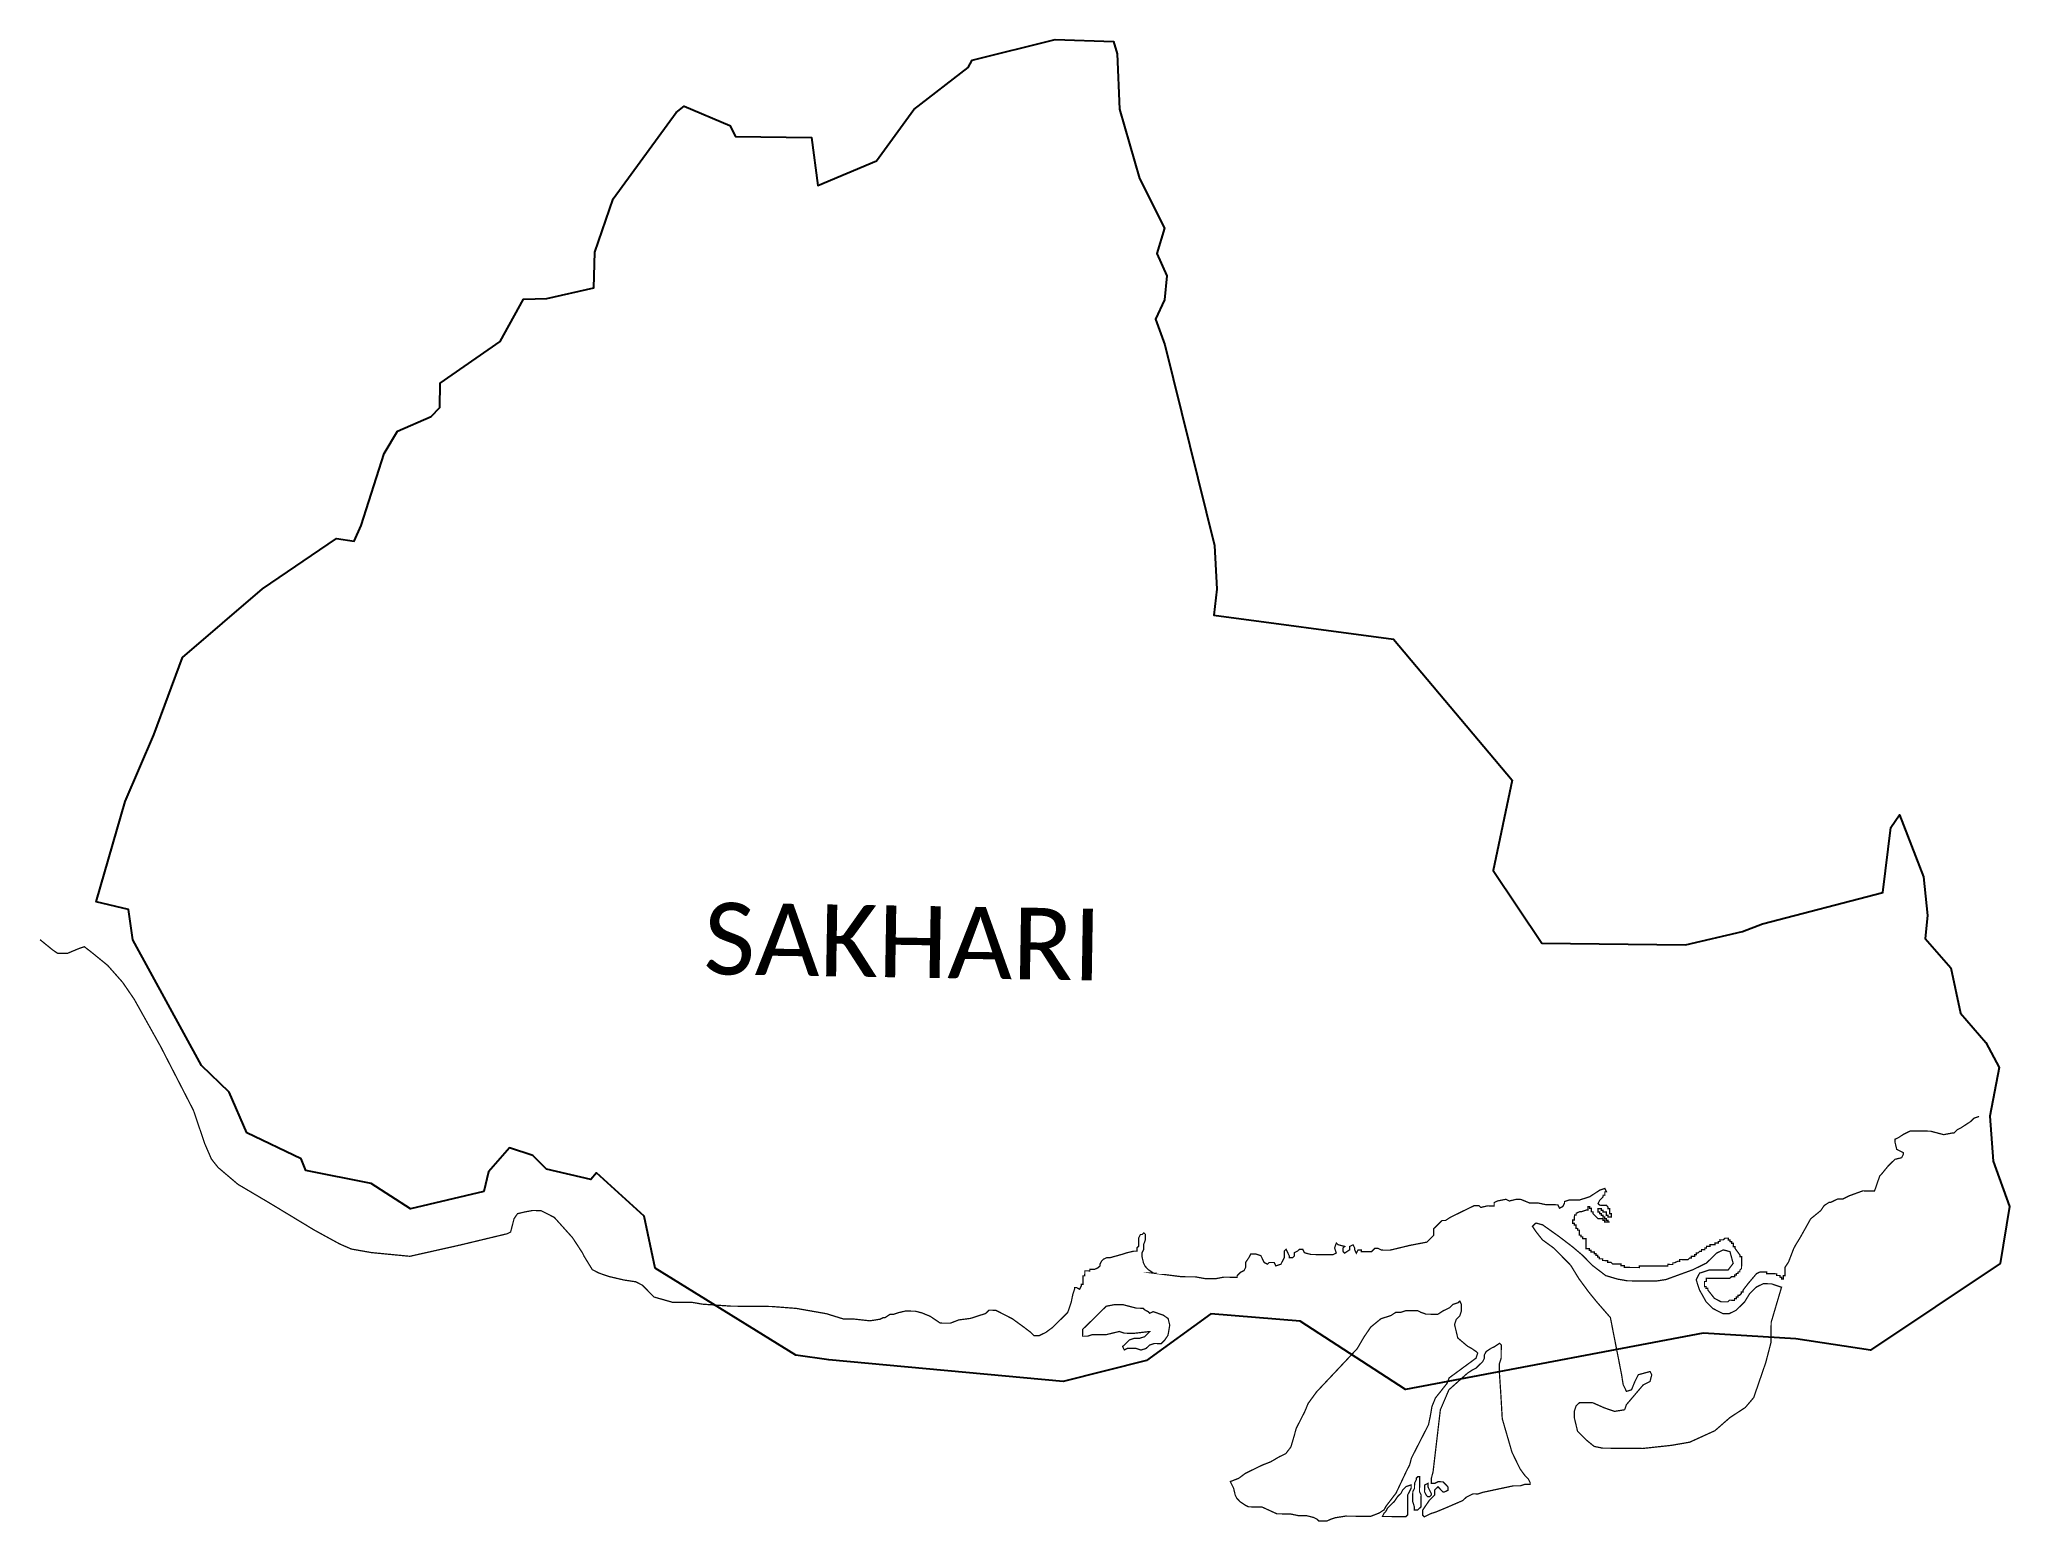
# Model space of a CAD drawing. Header units: metres. Extents: x 291746 to 296460, y 1983189 to 1986737.
import ezdxf

# ---------------------------------------------------------------- set-up
doc = ezdxf.new("R2010")
doc.units = ezdxf.units.M
for name, color, linetype in [('LOW TIDE LINE', 5, 'Continuous'), ('village', 3, 'Continuous'), ('VILLAGE NAME', 250, 'Continuous')]:
    doc.layers.add(name, color=color, linetype=linetype)
doc.styles.get("Standard").update_dxf_attribs({"font": 'calibri.ttf'})

msp = doc.modelspace()

# ---------------------------------------------------------------- linework, layer by layer
at = {"layer": 'LOW TIDE LINE', "lineweight": 18}
msp.add_lwpolyline([(291747.7, 1984582.2, 3.01, 3.01, 0), (291777.5, 1984557.9, 3.01, 3.01, 0), (291789.5, 1984549.7, 3.01, 3.01, 0), (291813.5, 1984549.5, 3.01, 3.01, 0), (291841.7, 1984561.3, 3.01, 3.01, 0), (291853.8, 1984565.2, 3.01, 3.01, 0), (291869.7, 1984553, 3.01, 3.01, 0), (291909.5, 1984520.6, 3.01, 3.01, 0), (291945.2, 1984480.2, 3.01, 3.01, 0), (291972.9, 1984439.8, 3.01, 3.01, 0), (292036, 1984327, 3.01, 3.01, 0), (292114.7, 1984173.9, 3.01, 3.01, 0), (292142, 1984093.5, 3.01, 3.01, 0), (292157.7, 1984057.3, 3.01, 3.01, 0), (292173.6, 1984037.1, 3.01, 3.01, 0), (292221.3, 1983996.6, 3.01, 3.01, 0), (292297.1, 1983951.8, 3.01, 3.01, 0), (292404.7, 1983886.7, 3.01, 3.01, 0), (292464.5, 1983854, 3.01, 3.01, 0), (292492.5, 1983841.8, 3.01, 3.01, 0), (292540.5, 1983833.3, 3.01, 3.01, 0), (292632.6, 1983824.4, 3.01, 3.01, 0), (292753.1, 1983851.4, 3.01, 3.01, 0), (292865.6, 1983878.4, 3.01, 3.01, 0), (292873.6, 1983882.4, 3.01, 3.01, 0), (292877.8, 1983898.4, 3.01, 3.01, 0), (292881.9, 1983914.4, 3.01, 3.01, 0), (292890.1, 1983926.3, 3.01, 3.01, 0), (292906.1, 1983930.2, 3.01, 3.01, 0), (292926.2, 1983934, 3.01, 3.01, 0), (292946.2, 1983933.8, 3.01, 3.01, 0), (292978.2, 1983917.5, 3.01, 3.01, 0), (293021.8, 1983869, 3.01, 3.01, 0), (293045.5, 1983832.7, 3.01, 3.01, 0), (293049.4, 1983824.6, 3.01, 3.01, 0), (293069.2, 1983792.4, 3.01, 3.01, 0), (293085.2, 1983784.2, 3.01, 3.01, 0), (293109.1, 1983776, 3.01, 3.01, 0), (293145.1, 1983767.6, 3.01, 3.01, 0), (293173.1, 1983763.4, 3.01, 3.01, 0), (293189.1, 1983755.2, 3.01, 3.01, 0), (293212.9, 1983730.9, 3.01, 3.01, 0), (293216.9, 1983726.9, 3.01, 3.01, 0), (293260.9, 1983714.4, 3.01, 3.01, 0), (293309, 1983714, 3.01, 3.01, 0), (293333, 1983709.8, 3.01, 3.01, 0), (293401.1, 1983705.1, 3.01, 3.01, 0), (293497.3, 1983704.3, 3.01, 3.01, 0), (293557.3, 1983699.7, 3.01, 3.01, 0), (293629.4, 1983687, 3.01, 3.01, 0), (293669.3, 1983674.6, 3.01, 3.01, 0), (293693.4, 1983674.4, 3.01, 3.01, 0), (293733.4, 1983670, 3.01, 3.01, 0), (293757.5, 1983673.8, 3.01, 3.01, 0), (293765.6, 1983677.8, 3.01, 3.01, 0), (293769.6, 1983677.7, 3.01, 3.01, 0), (293781.7, 1983685.6, 3.01, 3.01, 0), (293789.7, 1983685.6, 3.01, 3.01, 0), (293801.8, 1983689.5, 3.01, 3.01, 0), (293817.8, 1983693.3, 3.01, 3.01, 0), (293841.9, 1983693.1, 3.01, 3.01, 0), (293857.9, 1983688.9, 3.01, 3.01, 0), (293877.8, 1983680.7, 3.01, 3.01, 0), (293901.7, 1983664.5, 3.01, 3.01, 0), (293925.8, 1983664.3, 3.01, 3.01, 0), (293945.9, 1983672.1, 3.01, 3.01, 0), (293974, 1983675.8, 3.01, 3.01, 0), (294010.2, 1983687.5, 3.01, 3.01, 0), (294018.3, 1983695.5, 3.01, 3.01, 0), (294034.3, 1983695.3, 3.01, 3.01, 0), (294050.2, 1983687.2, 3.01, 3.01, 0), (294074.2, 1983674.9, 3.01, 3.01, 0), (294102.1, 1983654.6, 3.01, 3.01, 0), (294118, 1983642.5, 3.01, 3.01, 0), (294125.9, 1983634.4, 3.01, 3.01, 0), (294137.9, 1983634.3, 3.01, 3.01, 0), (294154, 1983642.1, 3.01, 3.01, 0), (294170.2, 1983654, 3.01, 3.01, 0), (294206.6, 1983689.8, 3.01, 3.01, 0), (294214.8, 1983713.7, 3.01, 3.01, 0), (294219, 1983733.7, 3.01, 3.01, 0), (294223.1, 1983745.7, 3.01, 3.01, 0), (294223.2, 1983749.7, 3.01, 3.01, 0), (294227.2, 1983749.7, 3.01, 3.01, 0), (294235.2, 1983745.6, 3.01, 3.01, 0), (294239.2, 1983753.6, 3.01, 3.01, 0), (294239.3, 1983757.6, 3.01, 3.01, 0), (294243.3, 1983757.6, 3.01, 3.01, 0), (294243.5, 1983777.6, 3.01, 3.01, 0), (294247.5, 1983777.6, 3.01, 3.01, 0), (294247.6, 1983789.6, 3.01, 3.01, 0), (294259.6, 1983789.5, 3.01, 3.01, 0), (294259.6, 1983793.5, 3.01, 3.01, 0), (294271.7, 1983793.4, 3.01, 3.01, 0), (294279.7, 1983797.3, 3.01, 3.01, 0), (294283.8, 1983801.3, 3.01, 3.01, 0), (294283.8, 1983805.3, 3.01, 3.01, 0), (294287.9, 1983813.3, 3.01, 3.01, 0), (294291.9, 1983817.3, 3.01, 3.01, 0), (294300, 1983821.2, 3.01, 3.01, 0), (294308, 1983821.1, 3.01, 3.01, 0), (294336.1, 1983828.9, 3.01, 3.01, 0), (294348.2, 1983832.8, 3.01, 3.01, 0), (294364.3, 1983836.6, 3.01, 3.01, 0), (294372.3, 1983836.6, 3.01, 3.01, 0), (294372.3, 1983844.6, 3.01, 3.01, 0), (294376.4, 1983848.6, 3.01, 3.01, 0), (294376.6, 1983868.6, 3.01, 3.01, 0), (294380.6, 1983876.6, 3.01, 3.01, 0), (294384.7, 1983876.5, 3.01, 3.01, 0), (294388.7, 1983880.5, 3.01, 3.01, 0), (294392.7, 1983876.5, 3.01, 3.01, 0), (294392.6, 1983864.4, 3.01, 3.01, 0), (294388.4, 1983852.5, 3.01, 3.01, 0), (294388.3, 1983840.4, 3.01, 3.01, 0), (294384.3, 1983832.4, 3.01, 3.01, 0), (294384.2, 1983824.4, 3.01, 3.01, 0), (294388, 1983808.4, 3.01, 3.01, 0), (294392, 1983800.3, 3.01, 3.01, 0), (294399.9, 1983792.2, 3.01, 3.01, 0), (294411.9, 1983784.1, 3.01, 3.01, 0), (294419.9, 1983784, 3.01, 3.01, 0), (294411.9, 1983784.1, 3.01, 3.01, 0), (294479.9, 1983775.4, 3.01, 3.01, 0), (294512, 1983775.2, 3.01, 3.01, 0), (294536, 1983770.9, 3.01, 3.01, 0), (294560, 1983770.7, 3.01, 3.01, 0), (294580.1, 1983774.5, 3.01, 3.01, 0), (294612.2, 1983774.2, 3.01, 3.01, 0), (294612.2, 1983778.2, 3.01, 3.01, 0), (294620.3, 1983786.2, 3.01, 3.01, 0), (294628.4, 1983790.1, 3.01, 3.01, 0), (294632.4, 1983798.1, 3.01, 3.01, 0), (294632.6, 1983810.1, 3.01, 3.01, 0), (294640.7, 1983822.1, 3.01, 3.01, 0), (294644.8, 1983830.1, 3.01, 3.01, 0), (294656.8, 1983830, 3.01, 3.01, 0), (294668.8, 1983825.8, 3.01, 3.01, 0), (294676.6, 1983809.7, 3.01, 3.01, 0), (294684.6, 1983805.6, 3.01, 3.01, 0), (294688.7, 1983809.6, 3.01, 3.01, 0), (294700.7, 1983809.5, 3.01, 3.01, 0), (294704.6, 1983801.5, 3.01, 3.01, 0), (294716.7, 1983805.3, 3.01, 3.01, 0), (294720.8, 1983813.3, 3.01, 3.01, 0), (294724.8, 1983821.3, 3.01, 3.01, 0), (294725, 1983837.3, 3.01, 3.01, 0), (294729, 1983841.3, 3.01, 3.01, 0), (294733, 1983833.3, 3.01, 3.01, 0), (294736.9, 1983825.2, 3.01, 3.01, 0), (294736.9, 1983821.2, 3.01, 3.01, 0), (294744.9, 1983821.1, 3.01, 3.01, 0), (294748.9, 1983825.1, 3.01, 3.01, 0), (294749, 1983833.1, 3.01, 3.01, 0), (294757.1, 1983837.1, 3.01, 3.01, 0), (294761.1, 1983841, 3.01, 3.01, 0), (294769.1, 1983840.9, 3.01, 3.01, 0), (294773.1, 1983832.9, 3.01, 3.01, 0), (294789, 1983828.7, 3.01, 3.01, 0), (294841.2, 1983828.3, 3.01, 3.01, 0), (294849.2, 1983832.2, 3.01, 3.01, 0), (294845.3, 1983844.3, 3.01, 3.01, 0), (294849.4, 1983856.2, 3.01, 3.01, 0), (294853.4, 1983852.2, 3.01, 3.01, 0), (294869.4, 1983848, 3.01, 3.01, 0), (294865.3, 1983844.1, 3.01, 3.01, 0), (294865.3, 1983836.1, 3.01, 3.01, 0), (294869.2, 1983832, 3.01, 3.01, 0), (294881.3, 1983839.9, 3.01, 3.01, 0), (294881.4, 1983847.9, 3.01, 3.01, 0), (294889.5, 1983851.9, 3.01, 3.01, 0), (294893.4, 1983843.8, 3.01, 3.01, 0), (294893.4, 1983839.8, 3.01, 3.01, 0), (294897.3, 1983831.8, 3.01, 3.01, 0), (294901.4, 1983839.7, 3.01, 3.01, 0), (294909.4, 1983839.7, 3.01, 3.01, 0), (294909.4, 1983835.7, 3.01, 3.01, 0), (294933.4, 1983835.4, 3.01, 3.01, 0), (294941.5, 1983843.4, 3.01, 3.01, 0), (294949.5, 1983843.3, 3.01, 3.01, 0), (294957.5, 1983839.2, 3.01, 3.01, 0), (294977.5, 1983839, 3.01, 3.01, 0), (295025.7, 1983850.6, 3.01, 3.01, 0), (295065.9, 1983858.3, 3.01, 3.01, 0), (295082.1, 1983874.2, 3.01, 3.01, 0), (295082.2, 1983890.2, 3.01, 3.01, 0), (295094.3, 1983902.1, 3.01, 3.01, 0), (295102.4, 1983910.1, 3.01, 3.01, 0), (295110.4, 1983910, 3.01, 3.01, 0), (295122.5, 1983917.9, 3.01, 3.01, 0), (295138.7, 1983925.8, 3.01, 3.01, 0), (295162.8, 1983937.6, 3.01, 3.01, 0), (295178.9, 1983945.4, 3.01, 3.01, 0), (295190.9, 1983945.3, 3.01, 3.01, 0), (295194.9, 1983941.3, 3.01, 3.01, 0), (295211, 1983945.1, 3.01, 3.01, 0), (295227, 1983945, 3.01, 3.01, 0), (295227.1, 1983953, 3.01, 3.01, 0), (295235.1, 1983956.9, 3.01, 3.01, 0), (295255.2, 1983960.8, 3.01, 3.01, 0), (295263.2, 1983956.7, 3.01, 3.01, 0), (295279.3, 1983960.6, 3.01, 3.01, 0), (295291.3, 1983960.4, 3.01, 3.01, 0), (295311.2, 1983952.2, 3.01, 3.01, 0), (295331.3, 1983952.1, 3.01, 3.01, 0), (295351.3, 1983947.9, 3.01, 3.01, 0), (295379.3, 1983947.6, 3.01, 3.01, 0), (295383.3, 1983939.6, 3.01, 3.01, 0), (295391.3, 1983943.5, 3.01, 3.01, 0), (295395.4, 1983951.5, 3.01, 3.01, 0), (295395.4, 1983955.5, 3.01, 3.01, 0), (295407.5, 1983959.4, 3.01, 3.01, 0), (295431.6, 1983959.2, 3.01, 3.01, 0), (295455.7, 1983967, 3.01, 3.01, 0), (295467.8, 1983974.9, 3.01, 3.01, 0), (295479.9, 1983982.8, 3.01, 3.01, 0), (295491.9, 1983986.7, 3.01, 3.01, 0), (295495.9, 1983978.6, 3.01, 3.01, 0), (295491.9, 1983978.6, 3.01, 3.01, 0), (295491.8, 1983970.6, 3.01, 3.01, 0), (295487.8, 1983970.7, 3.01, 3.01, 0), (295487.7, 1983966.7, 3.01, 3.01, 0), (295479.6, 1983958.7, 3.01, 3.01, 0), (295475.6, 1983950.7, 3.01, 3.01, 0), (295479.5, 1983946.7, 3.01, 3.01, 0), (295495.6, 1983946.5, 3.01, 3.01, 0), (295499.5, 1983942.5, 3.01, 3.01, 0), (295499.5, 1983938.5, 3.01, 3.01, 0), (295503.5, 1983938.5, 3.01, 3.01, 0), (295503.4, 1983926.4, 3.01, 3.01, 0), (295507.4, 1983926.4, 3.01, 3.01, 0), (295507.3, 1983918.4, 3.01, 3.01, 0), (295499.3, 1983918.4, 3.01, 3.01, 0), (295499.4, 1983922.5, 3.01, 3.01, 0), (295495.4, 1983922.5, 3.01, 3.01, 0), (295495.4, 1983930.5, 3.01, 3.01, 0), (295487.4, 1983930.6, 3.01, 3.01, 0), (295487.4, 1983934.6, 3.01, 3.01, 0), (295483.4, 1983934.6, 3.01, 3.01, 0), (295483.5, 1983938.6, 3.01, 3.01, 0), (295475.5, 1983938.7, 3.01, 3.01, 0), (295475.4, 1983930.7, 3.01, 3.01, 0), (295479.4, 1983930.7, 3.01, 3.01, 0), (295479.4, 1983926.6, 3.01, 3.01, 0), (295483.4, 1983926.6, 3.01, 3.01, 0), (295483.3, 1983922.6, 3.01, 3.01, 0), (295487.3, 1983922.6, 3.01, 3.01, 0), (295487.3, 1983918.6, 3.01, 3.01, 0), (295491.3, 1983918.5, 3.01, 3.01, 0), (295491.3, 1983914.5, 3.01, 3.01, 0), (295495.3, 1983914.5, 3.01, 3.01, 0), (295495.2, 1983910.5, 3.01, 3.01, 0), (295499.2, 1983910.4, 3.01, 3.01, 0), (295499.2, 1983906.4, 3.01, 3.01, 0), (295503.2, 1983906.4, 3.01, 3.01, 0), (295491.2, 1983906.5, 3.01, 3.01, 0), (295491.2, 1983910.5, 3.01, 3.01, 0), (295487.2, 1983910.5, 3.01, 3.01, 0), (295487.3, 1983914.6, 3.01, 3.01, 0), (295475.2, 1983914.7, 3.01, 3.01, 0), (295463.3, 1983926.8, 3.01, 3.01, 0), (295463.4, 1983930.8, 3.01, 3.01, 0), (295459.4, 1983930.8, 3.01, 3.01, 0), (295459.4, 1983938.9, 3.01, 3.01, 0), (295455.4, 1983938.9, 3.01, 3.01, 0), (295455.5, 1983942.9, 3.01, 3.01, 0), (295451.4, 1983942.9, 3.01, 3.01, 0), (295451.4, 1983934.9, 3.01, 3.01, 0), (295447.4, 1983935, 3.01, 3.01, 0), (295435.3, 1983931.1, 3.01, 3.01, 0), (295431.3, 1983931.1, 3.01, 3.01, 0), (295423.2, 1983927.2, 3.01, 3.01, 0), (295423.2, 1983923.2, 3.01, 3.01, 0), (295419.2, 1983923.2, 3.01, 3.01, 0), (295419.1, 1983911.2, 3.01, 3.01, 0), (295415.1, 1983911.2, 3.01, 3.01, 0), (295415, 1983903.2, 3.01, 3.01, 0), (295419, 1983903.1, 3.01, 3.01, 0), (295419, 1983899.1, 3.01, 3.01, 0), (295423, 1983899.1, 3.01, 3.01, 0), (295422.9, 1983891.1, 3.01, 3.01, 0), (295426.9, 1983891, 3.01, 3.01, 0), (295426.9, 1983887, 3.01, 3.01, 0), (295430.9, 1983887, 3.01, 3.01, 0), (295430.8, 1983875, 3.01, 3.01, 0), (295434.8, 1983874.9, 3.01, 3.01, 0), (295434.8, 1983870.9, 3.01, 3.01, 0), (295438.8, 1983870.9, 3.01, 3.01, 0), (295438.7, 1983866.9, 3.01, 3.01, 0), (295446.7, 1983866.8, 3.01, 3.01, 0), (295446.5, 1983842.8, 3.01, 3.01, 0), (295454.5, 1983842.7, 3.01, 3.01, 0), (295454.5, 1983838.7, 3.01, 3.01, 0), (295458.5, 1983838.6, 3.01, 3.01, 0), (295458.5, 1983834.6, 3.01, 3.01, 0), (295466.5, 1983834.6, 3.01, 3.01, 0), (295466.5, 1983830.6, 3.01, 3.01, 0), (295470.5, 1983830.5, 3.01, 3.01, 0), (295470.4, 1983826.5, 3.01, 3.01, 0), (295474.4, 1983826.5, 3.01, 3.01, 0), (295474.4, 1983822.5, 3.01, 3.01, 0), (295478.4, 1983822.4, 3.01, 3.01, 0), (295478.4, 1983818.4, 3.01, 3.01, 0), (295486.4, 1983818.3, 3.01, 3.01, 0), (295486.3, 1983814.3, 3.01, 3.01, 0), (295498.4, 1983814.2, 3.01, 3.01, 0), (295498.3, 1983810.2, 3.01, 3.01, 0), (295506.3, 1983810.1, 3.01, 3.01, 0), (295510.3, 1983806.1, 3.01, 3.01, 0), (295530.4, 1983805.9, 3.01, 3.01, 0), (295530.3, 1983801.9, 3.01, 3.01, 0), (295538.3, 1983801.8, 3.01, 3.01, 0), (295538.3, 1983797.8, 3.01, 3.01, 0), (295574.4, 1983797.5, 3.01, 3.01, 0), (295574.4, 1983801.5, 3.01, 3.01, 0), (295642.5, 1983800.9, 3.01, 3.01, 0), (295642.6, 1983804.9, 3.01, 3.01, 0), (295654.6, 1983804.8, 3.01, 3.01, 0), (295654.6, 1983808.8, 3.01, 3.01, 0), (295658.6, 1983808.8, 3.01, 3.01, 0), (295666.7, 1983812.7, 3.01, 3.01, 0), (295670.7, 1983812.6, 3.01, 3.01, 0), (295670.7, 1983816.7, 3.01, 3.01, 0), (295690.8, 1983816.5, 3.01, 3.01, 0), (295694.8, 1983820.4, 3.01, 3.01, 0), (295698.8, 1983820.4, 3.01, 3.01, 0), (295698.9, 1983824.4, 3.01, 3.01, 0), (295706.9, 1983824.3, 3.01, 3.01, 0), (295706.9, 1983828.4, 3.01, 3.01, 0), (295710.9, 1983828.3, 3.01, 3.01, 0), (295711, 1983832.3, 3.01, 3.01, 0), (295715, 1983832.3, 3.01, 3.01, 0), (295719, 1983836.3, 3.01, 3.01, 0), (295723, 1983836.2, 3.01, 3.01, 0), (295723.1, 1983840.2, 3.01, 3.01, 0), (295731.1, 1983840.2, 3.01, 3.01, 0), (295731.1, 1983844.2, 3.01, 3.01, 0), (295735.1, 1983844.1, 3.01, 3.01, 0), (295735.2, 1983848.1, 3.01, 3.01, 0), (295743.2, 1983848.1, 3.01, 3.01, 0), (295743.2, 1983852.1, 3.01, 3.01, 0), (295755.2, 1983852, 3.01, 3.01, 0), (295755.3, 1983856, 3.01, 3.01, 0), (295763.3, 1983855.9, 3.01, 3.01, 0), (295763.3, 1983859.9, 3.01, 3.01, 0), (295767.3, 1983859.9, 3.01, 3.01, 0), (295767.4, 1983863.9, 3.01, 3.01, 0), (295775.4, 1983863.8, 3.01, 3.01, 0), (295779.4, 1983867.8, 3.01, 3.01, 0), (295787.4, 1983867.7, 3.01, 3.01, 0), (295787.4, 1983863.7, 3.01, 3.01, 0), (295791.4, 1983863.7, 3.01, 3.01, 0), (295791.4, 1983859.7, 3.01, 3.01, 0), (295795.4, 1983859.6, 3.01, 3.01, 0), (295795.4, 1983855.6, 3.01, 3.01, 0), (295799.4, 1983855.6, 3.01, 3.01, 0), (295799.3, 1983847.6, 3.01, 3.01, 0), (295803.3, 1983847.5, 3.01, 3.01, 0), (295803.3, 1983843.5, 3.01, 3.01, 0), (295815.1, 1983827.4, 3.01, 3.01, 0), (295815.1, 1983823.4, 3.01, 3.01, 0), (295819.1, 1983823.3, 3.01, 3.01, 0), (295818.9, 1983795.3, 3.01, 3.01, 0), (295814.8, 1983791.3, 3.01, 3.01, 0), (295814.8, 1983787.3, 3.01, 3.01, 0), (295810.8, 1983787.3, 3.01, 3.01, 0), (295810.7, 1983783.3, 3.01, 3.01, 0), (295806.7, 1983783.3, 3.01, 3.01, 0), (295806.7, 1983779.3, 3.01, 3.01, 0), (295802.7, 1983779.4, 3.01, 3.01, 0), (295802.6, 1983775.4, 3.01, 3.01, 0), (295794.6, 1983775.4, 3.01, 3.01, 0), (295790.6, 1983771.5, 3.01, 3.01, 0), (295734.5, 1983772, 3.01, 3.01, 0), (295734.4, 1983764, 3.01, 3.01, 0), (295730.4, 1983764, 3.01, 3.01, 0), (295730.3, 1983752, 3.01, 3.01, 0), (295734.3, 1983751.9, 3.01, 3.01, 0), (295734.2, 1983747.9, 3.01, 3.01, 0), (295738.3, 1983747.9, 3.01, 3.01, 0), (295738.2, 1983743.9, 3.01, 3.01, 0), (295754.1, 1983723.7, 3.01, 3.01, 0), (295770, 1983715.5, 3.01, 3.01, 0), (295786.1, 1983715.4, 3.01, 3.01, 0), (295790.1, 1983719.4, 3.01, 3.01, 0), (295802.1, 1983719.2, 3.01, 3.01, 0), (295802.2, 1983723.3, 3.01, 3.01, 0), (295806.2, 1983723.2, 3.01, 3.01, 0), (295806.2, 1983727.2, 3.01, 3.01, 0), (295810.2, 1983727.2, 3.01, 3.01, 0), (295810.2, 1983731.2, 3.01, 3.01, 0), (295814.3, 1983731.2, 3.01, 3.01, 0), (295818.3, 1983735.1, 3.01, 3.01, 0), (295818.3, 1983739.1, 3.01, 3.01, 0), (295822.3, 1983739.1, 3.01, 3.01, 0), (295822.4, 1983743.1, 3.01, 3.01, 0), (295834.6, 1983759, 3.01, 3.01, 0), (295854.8, 1983782.9, 3.01, 3.01, 0), (295862.9, 1983786.8, 3.01, 3.01, 0), (295878.9, 1983786.7, 3.01, 3.01, 0), (295878.9, 1983782.7, 3.01, 3.01, 0), (295902.9, 1983782.5, 3.01, 3.01, 0), (295902.9, 1983778.5, 3.01, 3.01, 0), (295910.9, 1983778.4, 3.01, 3.01, 0), (295910.8, 1983774.4, 3.01, 3.01, 0), (295914.9, 1983774.3, 3.01, 3.01, 0), (295914.8, 1983770.3, 3.01, 3.01, 0), (295918.8, 1983770.3, 3.01, 3.01, 0), (295918.9, 1983778.3, 3.01, 3.01, 0), (295922.9, 1983778.3, 3.01, 3.01, 0), (295923.1, 1983798.3, 3.01, 3.01, 0), (295931.2, 1983810.3, 3.01, 3.01, 0), (295943.5, 1983842.2, 3.01, 3.01, 0), (295947.6, 1983850.2, 3.01, 3.01, 0), (295959.8, 1983870.1, 3.01, 3.01, 0), (295984.3, 1983914, 3.01, 3.01, 0), (296008.5, 1983933.8, 3.01, 3.01, 0), (296016.6, 1983945.8, 3.01, 3.01, 0), (296028.7, 1983953.7, 3.01, 3.01, 0), (296032.7, 1983953.7, 3.01, 3.01, 0), (296048.8, 1983961.5, 3.01, 3.01, 0), (296060.9, 1983961.4, 3.01, 3.01, 0), (296077, 1983969.3, 3.01, 3.01, 0), (296109.1, 1983981, 3.01, 3.01, 0), (296137.2, 1983980.8, 3.01, 3.01, 0), (296149.6, 1984016.7, 3.01, 3.01, 0), (296153.6, 1984020.7, 3.01, 3.01, 0), (296169.8, 1984040.6, 3.01, 3.01, 0), (296186, 1984056.5, 3.01, 3.01, 0), (296202.1, 1984060.3, 3.01, 3.01, 0), (296206.1, 1984068.3, 3.01, 3.01, 0), (296206.2, 1984072.3, 3.01, 3.01, 0), (296190.2, 1984080.5, 3.01, 3.01, 0), (296186.4, 1984096.6, 3.01, 3.01, 0), (296186.4, 1984104.6, 3.01, 3.01, 0), (296194.5, 1984108.5, 3.01, 3.01, 0), (296206.6, 1984116.4, 3.01, 3.01, 0), (296222.7, 1984124.3, 3.01, 3.01, 0), (296270.8, 1984123.9, 3.01, 3.01, 0), (296302.8, 1984115.5, 3.01, 3.01, 0), (296322.8, 1984119.4, 3.01, 3.01, 0), (296326.9, 1984119.3, 3.01, 3.01, 0), (296334.9, 1984127.3, 3.01, 3.01, 0), (296343, 1984131.2, 3.01, 3.01, 0), (296367.2, 1984147, 3.01, 3.01, 0), (296375.3, 1984155, 3.01, 3.01, 0), (296387.3, 1984158.9, 3.01, 3.01, 0)], format="xyseb", dxfattribs=at)
at = {"layer": 'LOW TIDE LINE', "lineweight": 18, "const_width": 3.01}
for points in [[(295566.1, 1983765.5), (295614.2, 1983765.1), (295638.2, 1983768.8), (295702.6, 1983792.3), (295734.8, 1983808.1), (295751, 1983823.9), (295759.1, 1983831.9), (295775.2, 1983839.8), (295791.2, 1983835.6), (295798.9, 1983807.5), (295786.8, 1983791.5), (295742.7, 1983791.9), (295718.5, 1983784.1), (295710.4, 1983768.2), (295718.2, 1983744.1), (295734, 1983715.9), (295749.8, 1983699.7), (295773.8, 1983687.4), (295789.8, 1983687.3), (295805.9, 1983695.2), (295826.1, 1983715), (295838.3, 1983734.9), (295854.5, 1983750.8), (295870.6, 1983758.7), (295890.7, 1983758.5), (295914.6, 1983750.3), (295889.8, 1983666.3), (295889.4, 1983618.2), (295876.9, 1983570.2), (295848.1, 1983486.3), (295827.8, 1983462.4), (295791.5, 1983438.7), (295755.2, 1983407), (295694.8, 1983379.5), (295650.6, 1983371.9), (295582.4, 1983364.5), (295486.2, 1983365.3), (295466.2, 1983369.5), (295446.3, 1983385.8), (295426.5, 1983406), (295418.8, 1983438.1), (295418.9, 1983454.2), (295423, 1983466.1), (295431.1, 1983474.1), (295463.2, 1983473.8), (295491.1, 1983461.5), (295515.1, 1983453.3), (295539.2, 1983457.1), (295543.3, 1983469.1), (295583.8, 1983516.8), (295599.9, 1983524.7), (295604.1, 1983540.7), (295600.2, 1983548.7), (295572, 1983541), (295563.9, 1983525), (295555.7, 1983505), (295543.6, 1983501.1), (295535.7, 1983517.2), (295531.9, 1983541.3), (295505.1, 1983677.9), (295473.4, 1983714.2), (295453.6, 1983738.5), (295429.8, 1983770.8), (295410.1, 1983803), (295390.2, 1983823.2), (295370.4, 1983843.5), (295342.5, 1983863.8), (295326.7, 1983884), (295318.7, 1983896), (295326.8, 1983904), (295342.8, 1983899.8), (295382.7, 1983871.4), (295414.5, 1983847.1), (295438.4, 1983826.8), (295462.2, 1983802.5), (295494, 1983778.2), (295522, 1983769.9), (295546, 1983765.7)], [(294399, 1983692), (294403, 1983688), (294411, 1983691.9), (294435, 1983683.7), (294446.9, 1983675.5), (294450.8, 1983659.5), (294446.6, 1983635.4), (294438.5, 1983623.5), (294430.4, 1983615.5), (294414.3, 1983615.7), (294402.3, 1983611.8), (294394.2, 1983603.9), (294382.1, 1983600), (294370.1, 1983604.1), (294350.1, 1983604.3), (294342, 1983600.3), (294338.1, 1983608.4), (294346.2, 1983616.3), (294354.3, 1983624.3), (294366.3, 1983628.2), (294378.4, 1983628), (294390.4, 1983631.9), (294394.5, 1983635.9), (294402.6, 1983643.9), (294398.6, 1983643.9), (294366.5, 1983640.2), (294342.4, 1983640.4), (294330.4, 1983644.5), (294314.4, 1983640.7), (294298.3, 1983636.8), (294266.2, 1983637.1), (294254.2, 1983633.2), (294242.1, 1983633.3), (294242.3, 1983649.3), (294258.5, 1983665.2), (294270.6, 1983677.1), (294278.7, 1983685.1), (294298.9, 1983704.9), (294319, 1983708.8), (294339, 1983708.6), (294355, 1983704.4), (294371, 1983700.3), (294387, 1983700.1), (294391, 1983696.1)], [(295148.5, 1983693.2), (295144.4, 1983681.2), (295136.3, 1983673.2), (295132.2, 1983661.2), (295136.1, 1983645.2), (295139.9, 1983629.1), (295163.8, 1983608.8), (295171.8, 1983604.7), (295183.7, 1983596.6), (295187.7, 1983592.6), (295183.6, 1983580.6), (295167.4, 1983568.7), (295119, 1983533.1), (295114.9, 1983521.1), (295086.5, 1983485.3), (295078.3, 1983465.3), (295074.1, 1983441.3), (295069.9, 1983421.3), (295029.1, 1983341.5), (295024.9, 1983325.5), (295016.8, 1983309.5), (294992.2, 1983257.6), (294967.9, 1983225.8), (294963.8, 1983217.8), (294951.7, 1983209.9), (294931.6, 1983202.1), (294871.5, 1983202.6), (294847.4, 1983198.8), (294835.4, 1983194.9), (294827.3, 1983191), (294807.3, 1983191.2), (294803.3, 1983195.2), (294795.3, 1983199.3), (294779.3, 1983203.4), (294759.3, 1983203.6), (294739.3, 1983207.8), (294707.2, 1983208.1), (294671.3, 1983224.5), (294639.2, 1983224.8), (294631.2, 1983228.9), (294619.3, 1983237), (294611.4, 1983245.1), (294607.4, 1983253.1), (294603.6, 1983269.2), (294595.7, 1983285.3), (294615.8, 1983293.1), (294631.9, 1983305), (294648, 1983312.9), (294672.2, 1983324.7), (294692.3, 1983332.5), (294712.5, 1983344.4), (294728.6, 1983352.2), (294740.7, 1983368.2), (294749, 1983396.2), (294753.2, 1983412.1), (294761.3, 1983428.1), (294773.6, 1983452.1), (294781.8, 1983472), (294802.1, 1983499.9), (294899.2, 1983603.2), (294915.5, 1983631.1), (294931.8, 1983655.1), (294956, 1983674.9), (294980.1, 1983682.7), (294992.2, 1983690.6), (295004.2, 1983690.5), (295016.3, 1983694.4), (295044.3, 1983694.1), (295052.3, 1983690), (295064.3, 1983685.9), (295092.4, 1983685.7), (295104.5, 1983693.6), (295120.6, 1983701.4), (295128.7, 1983709.4), (295140.7, 1983713.3), (295144.8, 1983717.2), (295148.7, 1983709.2)], [(295313.1, 1983282.7), (295313.1, 1983278.7), (295301.1, 1983278.8), (295289, 1983275), (295273, 1983275.1), (295200.7, 1983259.7), (295188.6, 1983255.8), (295176.6, 1983255.9), (295160.5, 1983248.1), (295152.4, 1983240.1), (295116.2, 1983224.4), (295088, 1983212.6), (295076, 1983208.8), (295059.9, 1983200.9), (295055.9, 1983204.9), (295056, 1983217), (295072.3, 1983240.9), (295076.3, 1983244.8), (295084.4, 1983252.8), (295084.5, 1983264.8), (295092.6, 1983272.7), (295104.5, 1983260.6), (295108.5, 1983260.6), (295116.6, 1983264.5), (295116.6, 1983272.5), (295104.7, 1983284.7), (295092.7, 1983284.8), (295084.6, 1983280.8), (295076.6, 1983280.9), (295076.7, 1983292.9), (295080.9, 1983308.9), (295098.3, 1983457.1), (295118.8, 1983505), (295163.2, 1983544.7), (295175.3, 1983552.6), (295183.4, 1983556.5), (295191.5, 1983564.5), (295199.5, 1983572.4), (295203.6, 1983580.4), (295203.7, 1983588.4), (295207.8, 1983596.4), (295219.9, 1983604.3), (295227.9, 1983608.2), (295240, 1983616.2), (295244, 1983612.1), (295243.7, 1983580), (295239.6, 1983568), (295239.4, 1983548), (295242.9, 1983495.9), (295246.4, 1983435.7), (295269.7, 1983355.3), (295285.4, 1983323.1), (295289.4, 1983315), (295301.3, 1983298.9), (295309.2, 1983290.8)], [(295019.8, 1983205.3), (295015.8, 1983201.3), (294959.7, 1983201.8), (294963.7, 1983209.8), (294967.8, 1983213.8), (294971.9, 1983221.7), (294988.1, 1983237.6), (294996.2, 1983249.6), (295004.3, 1983257.5), (295008.4, 1983265.5), (295016.4, 1983273.4), (295028.5, 1983277.3), (295028.4, 1983269.3), (295024.3, 1983261.3), (295020.3, 1983253.4)], [(295044, 1983217.1), (295036, 1983217.1), (295036, 1983225.2), (295032.1, 1983237.2), (295032.4, 1983261.3), (295036.4, 1983269.2), (295036.6, 1983281.3), (295040.6, 1983289.3), (295040.7, 1983293.3), (295044.7, 1983297.2), (295048.7, 1983297.2), (295048.4, 1983261.1), (295052.3, 1983253.1), (295052.1, 1983225)], [(295076.4, 1983252.8), (295072.3, 1983248.9), (295068.3, 1983248.9), (295064.4, 1983253), (295060.4, 1983261), (295060.6, 1983277), (295068.6, 1983281), (295068.5, 1983273), (295072.5, 1983264.9), (295076.4, 1983256.9)]]:
    msp.add_lwpolyline(points, close=True, dxfattribs=at)
at = {"layer": 'village', "color": 3}
msp.add_polyline3d([(296420.7, 1984051.9, 0), (296460.3, 1983943.9, 0), (296437.7, 1983806.8, 0), (296127.2, 1983599.4, 0), (295948.5, 1983626.9, 0), (295727.2, 1983640.5, 0), (295086.8, 1983519, 0), (295014.6, 1983505.3, 0), (294762.9, 1983669, 0), (294549.4, 1983686.6, 0), (294395.2, 1983574.7, 0), (294195.8, 1983524.4, 0), (293634.7, 1983576.8, 0), (293556, 1983587.6, 0), (293219.2, 1983796.1, 0), (293193.4, 1983920.3, 0), (293079.4, 1984023.9, 0), (293065.3, 1984007.9, 0), (292959.6, 1984032.7, 0), (292927.2, 1984065.5, 0), (292870.8, 1984083.7, 0), (292820.4, 1984026.5, 0), (292809.5, 1983979.5, 0), (292634.5, 1983938.1, 0), (292539.8, 1983998.7, 0), (292383.9, 1984029.4, 0), (292372.7, 1984057.6, 0), (292242.5, 1984120, 0), (292200, 1984217.1, 0), (292134.1, 1984281.3, 0), (291970.1, 1984581.4, 0), (291959.1, 1984654.7, 0), (291881.8, 1984673, 0), (291951.4, 1984913.2, 0), (292020.1, 1985072.3, 0), (292088.6, 1985257.6, 0), (292280.4, 1985421.6, 0), (292457.2, 1985542, 0), (292499.4, 1985535.5, 0), (292516.4, 1985573.5, 0), (292570.9, 1985745.4, 0), (292603.4, 1985799.1, 0), (292683.7, 1985834.4, 0), (292704.5, 1985856, 0), (292705.2, 1985914.3, 0), (292848.9, 1986013.7, 0), (292904.7, 1986114.7, 0), (292960.1, 1986116.4, 0), (293072.8, 1986142.2, 0), (293075.3, 1986227.8, 0), (293119.3, 1986354.8, 0), (293269.7, 1986562.1, 0), (293289.1, 1986576.8, 0), (293398.4, 1986531, 0), (293411.7, 1986504.4, 0), (293593.7, 1986501.5, 0), (293608.5, 1986387, 0), (293748.9, 1986446.4, 0), (293838.1, 1986569.1, 0), (293968.7, 1986669.8, 0), (293978.2, 1986686.9, 0), (294176.5, 1986736.7, 0), (294316.6, 1986731.6, 0), (294325.3, 1986702.2, 0), (294330.8, 1986569.8, 0), (294378.1, 1986403.5, 0), (294438, 1986285.3, 0), (294420.2, 1986224.1, 0), (294444, 1986170.8, 0), (294438.3, 1986113.7, 0), (294416.7, 1986067.2, 0), (294438.8, 1986005.7, 0), (294558, 1985525.5, 0), (294563.2, 1985420.8, 0), (294556.6, 1985358.4, 0), (294986.1, 1985301.4, 0), (295270, 1984963.9, 0), (295224.8, 1984747.6, 0), (295341.3, 1984573.9, 0), (295685, 1984569.8, 0), (295821.2, 1984602, 0), (295868.7, 1984620.2, 0), (296156.7, 1984695, 0), (296176.3, 1984850.7, 0), (296196.6, 1984880.8, 0), (296254, 1984732.6, 0), (296263.6, 1984640, 0), (296258, 1984584.7, 0), (296320, 1984514.8, 0), (296343.2, 1984406.3, 0), (296403.2, 1984335.7, 0), (296435.6, 1984276.6, 0), (296413.4, 1984159.5, 0)], close=True, dxfattribs=at)

# ---------------------------------------------------------------- texts
at = {"layer": 'VILLAGE NAME', "insert": (293337.4, 1984671.3), "char_height": 171.752, "attachment_point": 1, "rotation": 359.0691}
msp.add_mtext_dynamic_manual_height_columns('{\\fCalibri|b0|i0|c0|p34;SAKHARI}', width=1273.44, gutter_width=858.8, heights=[0], dxfattribs=at)

doc.saveas('drawing.dxf')
